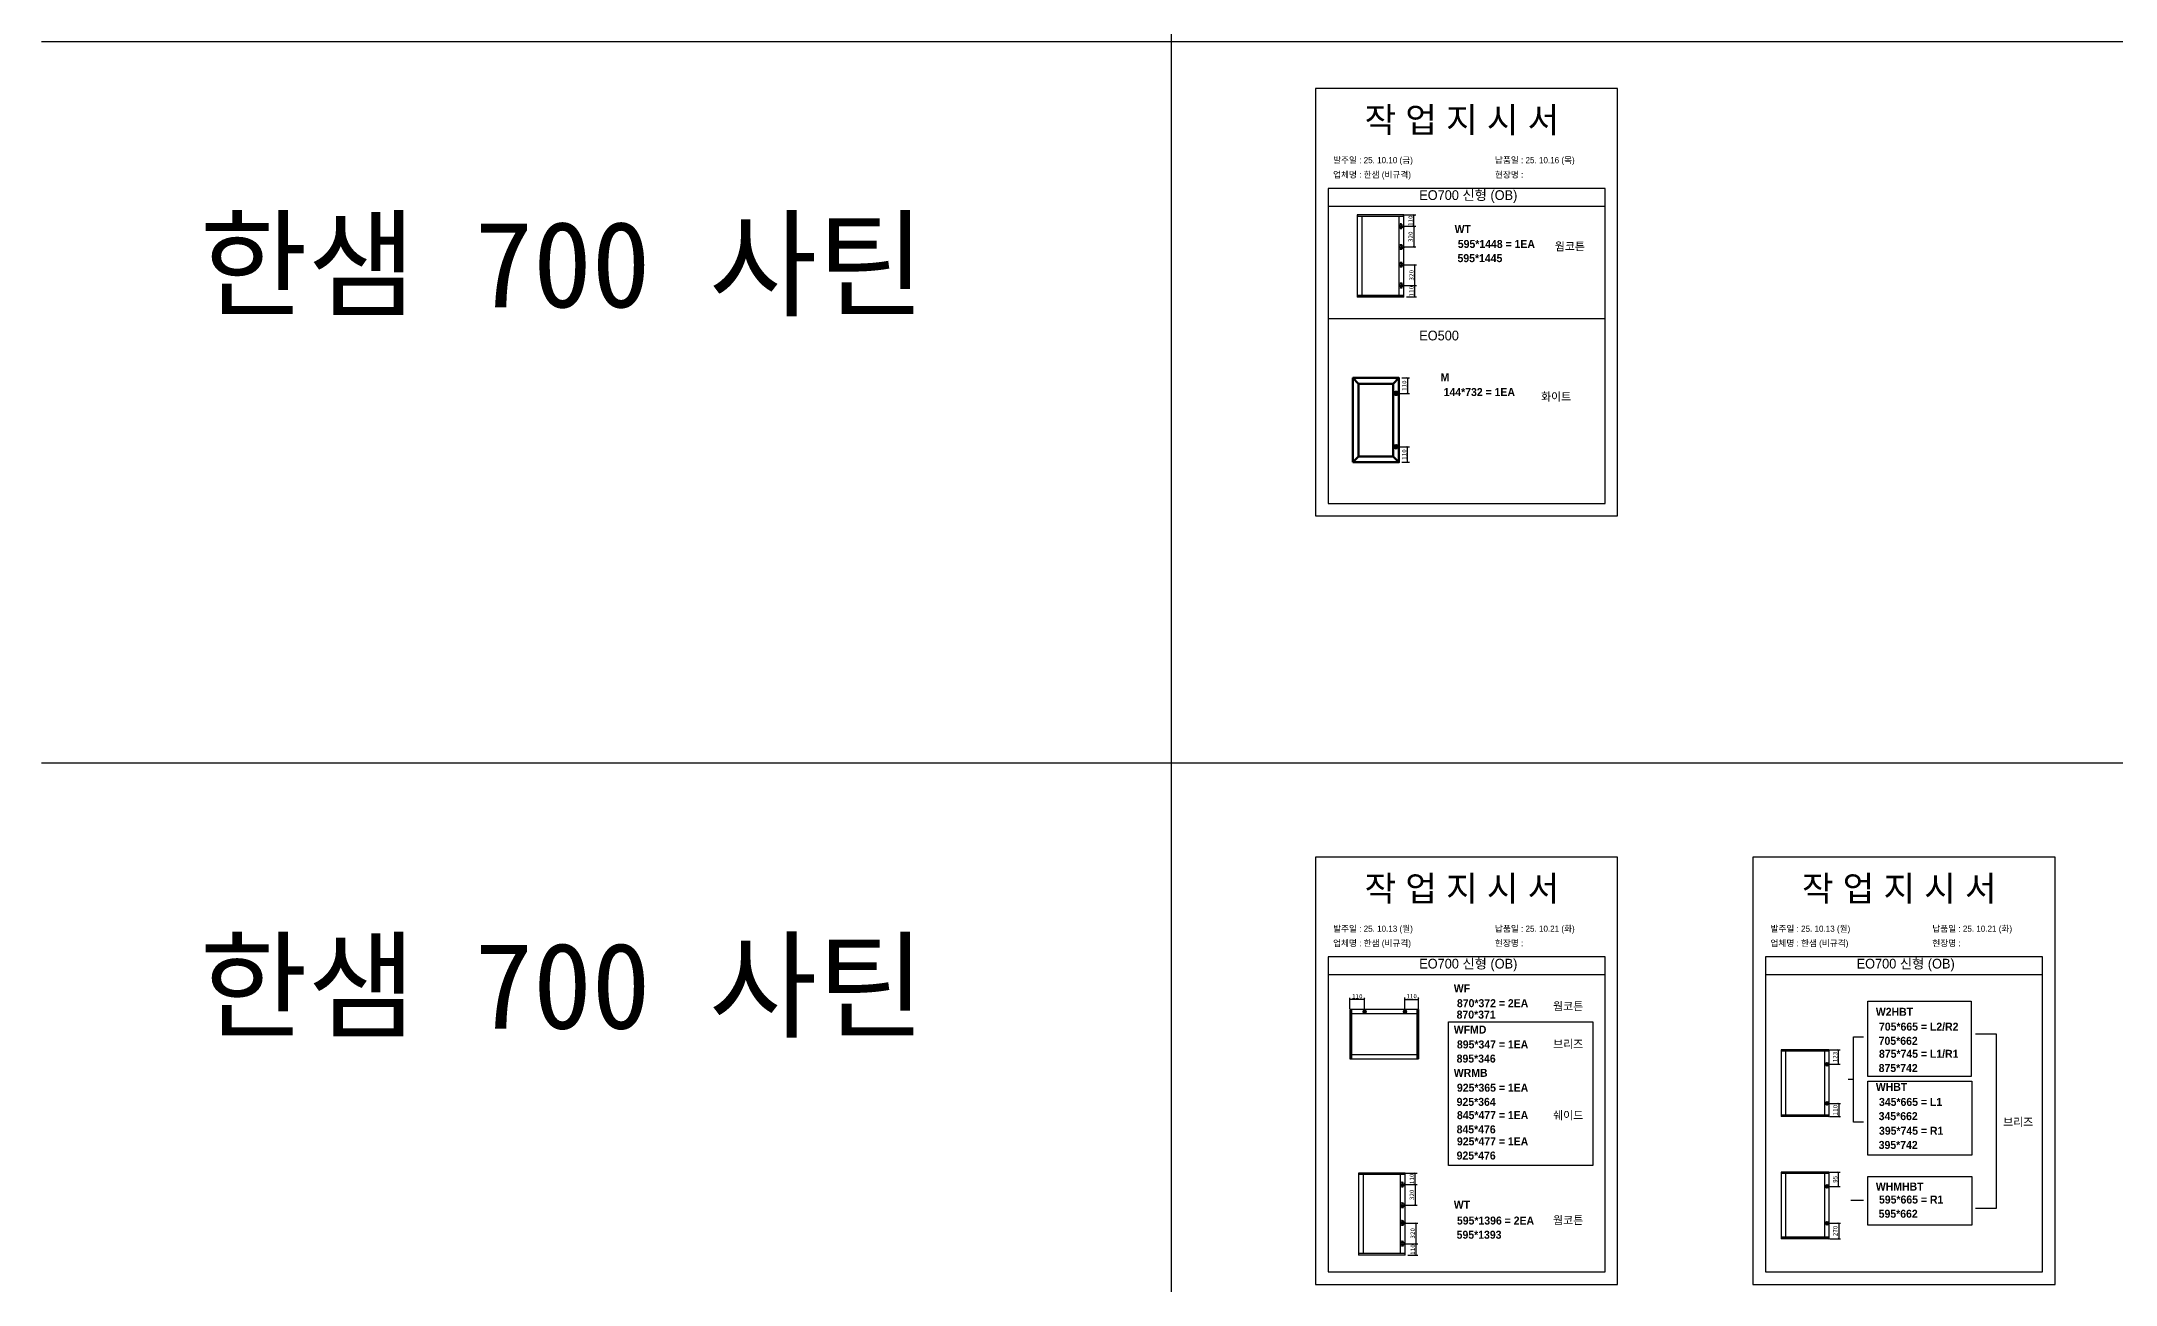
# Model space of a CAD drawing. Header units: millimetres. Extents: x -44117 to 256353, y -2095463 to 65325.
# Drawn here: x 104016 to 115549, y -374096 to -367186 of the extents above; entities that cross this region are included whole.
import ezdxf

# ---------------------------------------------------------------- set-up
doc = ezdxf.new("R2010")
doc.units = ezdxf.units.MM
doc.header["$LTSCALE"] = 10
doc.layers.add('Layer1', color=7, linetype='Continuous', lineweight=70)
doc.styles.add('MtX_Gulim', font='')
doc.styles.get('MtX_Gulim').set_extended_font_data('Gulim', bold=True)
doc.dimstyles.new('ISO-25', dxfattribs={"dimtxt": 2.5, "dimasz": 2.5, "dimexe": 1, "dimexo": 1, "dimtad": 1, "dimtxsty": 'Standard', "dimblk": 'ARCHTICK', "dimcen": 2.5, "dimadec": 0, "dimazin": 0, "dimtfac": 1, "dimtmove": 0, "dimatfit": 3, "dimfxl": 0, "dimarcsym": 0})

# ---------------------------------------------------------------- blocks, each defined once
blk = doc.blocks.new('_ArchTick')
at = {"color": 0, "linetype": 'ByBlock', "const_width": 0.15}
blk.add_lwpolyline([(-0.5, -0.5), (0.5, 0.5)], dxfattribs=at)
blk = doc.blocks.new('*D3531')
at = {"color": 0, "lineweight": -2}
for p, q in [((111594, -368150), (111658, -368150)), ((111648, -368213), (111648, -368150)), ((111594, -368213), (111658, -368213))]:
    blk.add_line(p, q, dxfattribs=at)
at = {"layer": 'Defpoints', "color": 0}
for p in [(111579, -368150), (111648, -368150), (111579, -368213)]:
    blk.add_point(p, dxfattribs=at)
at = {"color": 0, "lineweight": -2, "xscale": 10, "yscale": 10, "zscale": 10}
for p, rotation in [((111648, -368150), 90), ((111648, -368213), 270)]:
    blk.add_blockref('_ArchTick', p, dxfattribs=dict(at, rotation=rotation))
at = {"color": 0, "insert": (111629, -368182), "char_height": 25, "attachment_point": 5, "rotation": 90}
blk.add_mtext('110', dxfattribs=at)
blk = doc.blocks.new('*D3532')
at = {"color": 0, "lineweight": -2}
for p, q in [((111594, -368542), (111663, -368542)), ((111607, -368606), (111663, -368606)), ((111653, -368606), (111653, -368542))]:
    blk.add_line(p, q, dxfattribs=at)
at = {"layer": 'Defpoints', "color": 0}
for p in [(111579, -368542), (111592, -368606), (111653, -368542)]:
    blk.add_point(p, dxfattribs=at)
at = {"color": 0, "lineweight": -2, "xscale": 10, "yscale": 10, "zscale": 10}
for p, rotation in [((111653, -368542), 90), ((111653, -368606), 270)]:
    blk.add_blockref('_ArchTick', p, dxfattribs=dict(at, rotation=rotation))
at = {"color": 0, "insert": (111634, -368574), "char_height": 25, "attachment_point": 5, "rotation": 90}
blk.add_mtext('110', dxfattribs=at)
blk = doc.blocks.new('*D3533')
at = {"color": 0, "lineweight": -2}
for p, q in [((111594, -368427), (111663, -368427)), ((111653, -368542), (111653, -368427)), ((111594, -368542), (111663, -368542))]:
    blk.add_line(p, q, dxfattribs=at)
at = {"layer": 'Defpoints', "color": 0}
for p in [(111579, -368427), (111653, -368427), (111579, -368542)]:
    blk.add_point(p, dxfattribs=at)
at = {"color": 0, "lineweight": -2, "xscale": 10, "yscale": 10, "zscale": 10}
for p, rotation in [((111653, -368427), 90), ((111653, -368542), 270)]:
    blk.add_blockref('_ArchTick', p, dxfattribs=dict(at, rotation=rotation))
at = {"color": 0, "insert": (111634, -368485), "char_height": 25, "attachment_point": 5, "rotation": 90}
blk.add_mtext('320', dxfattribs=at)
blk = doc.blocks.new('*D3534')
at = {"color": 0, "lineweight": -2}
for p, q in [((111594, -368213), (111658, -368213)), ((111648, -368213), (111648, -368328)), ((111594, -368328), (111658, -368328))]:
    blk.add_line(p, q, dxfattribs=at)
at = {"layer": 'Defpoints', "color": 0}
for p in [(111579, -368213), (111579, -368328), (111648, -368328)]:
    blk.add_point(p, dxfattribs=at)
at = {"color": 0, "lineweight": -2, "xscale": 10, "yscale": 10, "zscale": 10}
for p, rotation in [((111648, -368213), 90), ((111648, -368328), 270)]:
    blk.add_blockref('_ArchTick', p, dxfattribs=dict(at, rotation=rotation))
at = {"color": 0, "insert": (111629, -368271), "char_height": 25, "attachment_point": 5, "rotation": 90}
blk.add_mtext('320', dxfattribs=at)
blk = doc.blocks.new('*D3535')
at = {"color": 0, "lineweight": -2}
for p, q in [((111580, -369056), (111623, -369056)), ((111613, -369056), (111613, -369142)), ((111563, -369142), (111623, -369142))]:
    blk.add_line(p, q, dxfattribs=at)
at = {"layer": 'Defpoints', "color": 0}
for p in [(111565, -369056), (111548, -369142), (111613, -369142)]:
    blk.add_point(p, dxfattribs=at)
at = {"color": 0, "lineweight": -2, "xscale": 10, "yscale": 10, "zscale": 10}
for p, rotation in [((111613, -369056), 90), ((111613, -369142), 270)]:
    blk.add_blockref('_ArchTick', p, dxfattribs=dict(at, rotation=rotation))
at = {"color": 0, "insert": (111594, -369099), "char_height": 25, "attachment_point": 5, "rotation": 90}
blk.add_mtext('110', dxfattribs=at)
blk = doc.blocks.new('*D3536')
at = {"color": 0, "lineweight": -2}
for p, q in [((111563, -369439), (111623, -369439)), ((111580, -369524), (111623, -369524)), ((111613, -369524), (111613, -369439))]:
    blk.add_line(p, q, dxfattribs=at)
at = {"layer": 'Defpoints', "color": 0}
for p in [(111548, -369439), (111565, -369524), (111613, -369439)]:
    blk.add_point(p, dxfattribs=at)
at = {"color": 0, "lineweight": -2, "xscale": 10, "yscale": 10, "zscale": 10}
for p, rotation in [((111613, -369439), 90), ((111613, -369524), 270)]:
    blk.add_blockref('_ArchTick', p, dxfattribs=dict(at, rotation=rotation))
at = {"color": 0, "insert": (111594, -369482), "char_height": 25, "attachment_point": 5, "rotation": 90}
blk.add_mtext('110', dxfattribs=at)
blk = doc.blocks.new('*D3537')
at = {"color": 0, "lineweight": -2}
for p, q in [((111292, -372564), (111292, -372502)), ((111373, -372512), (111292, -372512)), ((111373, -372564), (111373, -372502))]:
    blk.add_line(p, q, dxfattribs=at)
at = {"layer": 'Defpoints', "color": 0}
for p in [(111292, -372512), (111292, -372579), (111373, -372579)]:
    blk.add_point(p, dxfattribs=at)
at = {"color": 0, "lineweight": -2, "xscale": 10, "yscale": 10, "zscale": 10, "rotation": 180}
blk.add_blockref('_ArchTick', (111292, -372512), dxfattribs=at)
at = {"color": 0, "lineweight": -2, "xscale": 10, "yscale": 10, "zscale": 10}
blk.add_blockref('_ArchTick', (111373, -372512), dxfattribs=at)
at = {"color": 0, "insert": (111333, -372494), "char_height": 25, "attachment_point": 5}
blk.add_mtext('110', dxfattribs=at)
blk = doc.blocks.new('*D3538')
at = {"color": 0, "lineweight": -2}
for p, q in [((111598, -372564), (111598, -372501)), ((111598, -372511), (111673, -372511)), ((111673, -372564), (111673, -372501))]:
    blk.add_line(p, q, dxfattribs=at)
at = {"layer": 'Defpoints', "color": 0}
for p in [(111673, -372511), (111598, -372579), (111673, -372579)]:
    blk.add_point(p, dxfattribs=at)
at = {"color": 0, "lineweight": -2, "xscale": 10, "yscale": 10, "zscale": 10, "rotation": 180}
blk.add_blockref('_ArchTick', (111598, -372511), dxfattribs=at)
at = {"color": 0, "lineweight": -2, "xscale": 10, "yscale": 10, "zscale": 10}
blk.add_blockref('_ArchTick', (111673, -372511), dxfattribs=at)
at = {"color": 0, "insert": (111635, -372493), "char_height": 25, "attachment_point": 5}
blk.add_mtext('110', dxfattribs=at)
blk = doc.blocks.new('*D3539')
at = {"color": 0, "lineweight": -2}
for p, q in [((113960, -372791), (114019, -372791)), ((113960, -372871), (114019, -372871)), ((114009, -372871), (114009, -372791))]:
    blk.add_line(p, q, dxfattribs=at)
at = {"layer": 'Defpoints', "color": 0}
for p in [(113945, -372791), (113945, -372871), (114009, -372791)]:
    blk.add_point(p, dxfattribs=at)
at = {"color": 0, "lineweight": -2, "xscale": 10, "yscale": 10, "zscale": 10}
for p, rotation in [((114009, -372791), 90), ((114009, -372871), 270)]:
    blk.add_blockref('_ArchTick', p, dxfattribs=dict(at, rotation=rotation))
at = {"color": 0, "insert": (113990, -372831), "char_height": 25, "attachment_point": 5, "rotation": 90}
blk.add_mtext('123', dxfattribs=at)
blk = doc.blocks.new('*D3540')
at = {"color": 0, "lineweight": -2}
for p, q in [((113960, -373089), (114020, -373089)), ((114010, -373089), (114010, -373162)), ((113960, -373162), (114020, -373162))]:
    blk.add_line(p, q, dxfattribs=at)
at = {"layer": 'Defpoints', "color": 0}
for p in [(113945, -373089), (113945, -373162), (114010, -373162)]:
    blk.add_point(p, dxfattribs=at)
at = {"color": 0, "lineweight": -2, "xscale": 10, "yscale": 10, "zscale": 10}
for p, rotation in [((114010, -373089), 90), ((114010, -373162), 270)]:
    blk.add_blockref('_ArchTick', p, dxfattribs=dict(at, rotation=rotation))
at = {"color": 0, "insert": (113991, -373126), "char_height": 25, "attachment_point": 5, "rotation": 90}
blk.add_mtext('110', dxfattribs=at)
blk = doc.blocks.new('*D3541')
at = {"color": 0, "lineweight": -2}
for p, q in [((111601, -373477), (111665, -373477)), ((111601, -373540), (111665, -373540)), ((111655, -373540), (111655, -373477))]:
    blk.add_line(p, q, dxfattribs=at)
at = {"layer": 'Defpoints', "color": 0}
for p in [(111586, -373477), (111586, -373540), (111655, -373477)]:
    blk.add_point(p, dxfattribs=at)
at = {"color": 0, "lineweight": -2, "xscale": 10, "yscale": 10, "zscale": 10}
for p, rotation in [((111655, -373477), 90), ((111655, -373540), 270)]:
    blk.add_blockref('_ArchTick', p, dxfattribs=dict(at, rotation=rotation))
at = {"color": 0, "insert": (111636, -373508), "char_height": 25, "attachment_point": 5, "rotation": 90}
blk.add_mtext('110', dxfattribs=at)
blk = doc.blocks.new('*D3542')
at = {"color": 0, "lineweight": -2}
for p, q in [((111601, -373869), (111670, -373869)), ((111660, -373933), (111660, -373869)), ((111614, -373933), (111670, -373933))]:
    blk.add_line(p, q, dxfattribs=at)
at = {"layer": 'Defpoints', "color": 0}
for p in [(111586, -373869), (111660, -373869), (111599, -373933)]:
    blk.add_point(p, dxfattribs=at)
at = {"color": 0, "lineweight": -2, "xscale": 10, "yscale": 10, "zscale": 10}
for p, rotation in [((111660, -373869), 90), ((111660, -373933), 270)]:
    blk.add_blockref('_ArchTick', p, dxfattribs=dict(at, rotation=rotation))
at = {"color": 0, "insert": (111641, -373901), "char_height": 25, "attachment_point": 5, "rotation": 90}
blk.add_mtext('110', dxfattribs=at)
blk = doc.blocks.new('*D3543')
at = {"color": 0, "lineweight": -2}
for p, q in [((111601, -373754), (111670, -373754)), ((111660, -373869), (111660, -373754)), ((111601, -373869), (111670, -373869))]:
    blk.add_line(p, q, dxfattribs=at)
at = {"layer": 'Defpoints', "color": 0}
for p in [(111586, -373754), (111660, -373754), (111586, -373869)]:
    blk.add_point(p, dxfattribs=at)
at = {"color": 0, "lineweight": -2, "xscale": 10, "yscale": 10, "zscale": 10}
for p, rotation in [((111660, -373754), 90), ((111660, -373869), 270)]:
    blk.add_blockref('_ArchTick', p, dxfattribs=dict(at, rotation=rotation))
at = {"color": 0, "insert": (111641, -373811), "char_height": 25, "attachment_point": 5, "rotation": 90}
blk.add_mtext('320', dxfattribs=at)
blk = doc.blocks.new('*D3544')
at = {"color": 0, "lineweight": -2}
for p, q in [((111601, -373540), (111665, -373540)), ((111655, -373540), (111655, -373655)), ((111601, -373655), (111665, -373655))]:
    blk.add_line(p, q, dxfattribs=at)
at = {"layer": 'Defpoints', "color": 0}
for p in [(111586, -373540), (111586, -373655), (111655, -373655)]:
    blk.add_point(p, dxfattribs=at)
at = {"color": 0, "lineweight": -2, "xscale": 10, "yscale": 10, "zscale": 10}
for p, rotation in [((111655, -373540), 90), ((111655, -373655), 270)]:
    blk.add_blockref('_ArchTick', p, dxfattribs=dict(at, rotation=rotation))
at = {"color": 0, "insert": (111636, -373597), "char_height": 25, "attachment_point": 5, "rotation": 90}
blk.add_mtext('320', dxfattribs=at)
blk = doc.blocks.new('*D3549')
at = {"color": 0, "lineweight": -2}
for p, q in [((113960, -373471), (114019, -373471)), ((113960, -373550), (114019, -373550)), ((114009, -373550), (114009, -373471))]:
    blk.add_line(p, q, dxfattribs=at)
at = {"layer": 'Defpoints', "color": 0}
for p in [(113945, -373471), (113945, -373550), (114009, -373471)]:
    blk.add_point(p, dxfattribs=at)
at = {"color": 0, "lineweight": -2, "xscale": 10, "yscale": 10, "zscale": 10}
for p, rotation in [((114009, -373471), 90), ((114009, -373550), 270)]:
    blk.add_blockref('_ArchTick', p, dxfattribs=dict(at, rotation=rotation))
at = {"color": 0, "insert": (113990, -373511), "char_height": 25, "attachment_point": 5, "rotation": 90}
blk.add_mtext('95', dxfattribs=at)
blk = doc.blocks.new('*D3550')
at = {"color": 0, "lineweight": -2}
for p, q in [((113960, -373755), (114020, -373755)), ((114010, -373755), (114010, -373841)), ((113960, -373841), (114020, -373841))]:
    blk.add_line(p, q, dxfattribs=at)
at = {"layer": 'Defpoints', "color": 0}
for p in [(113945, -373755), (113945, -373841), (114010, -373841)]:
    blk.add_point(p, dxfattribs=at)
at = {"color": 0, "lineweight": -2, "xscale": 10, "yscale": 10, "zscale": 10}
for p, rotation in [((114010, -373755), 90), ((114010, -373841), 270)]:
    blk.add_blockref('_ArchTick', p, dxfattribs=dict(at, rotation=rotation))
at = {"color": 0, "insert": (113991, -373798), "char_height": 25, "attachment_point": 5, "rotation": 90}
blk.add_mtext('270', dxfattribs=at)

msp = doc.modelspace()

# ---------------------------------------------------------------- linework, layer by layer
at = {"color": 1}
for p, q in [((104015.69829, -367185.74607), (196284.84516, -367185.74607)), ((104015.69829, -367185.74607), (196284.84516, -367185.74607)), ((104015.69829, -371195.88228), (196284.84516, -371195.88228)), ((104015.69829, -371195.88228), (196284.84516, -371195.88228))]:
    msp.add_line(p, q, dxfattribs=at)
for p, q in [((112710.71471, -368002.45408), (111170.71471, -368002.45408)), ((112710.71471, -368102.45408), (111170.71471, -368102.45408)), ((111332.5217, -368149.54709), (111332.5217, -368605.86486)), ((111591.73152, -368150.07133), (111332.5217, -368150.07133)), ((111591.44028, -368149.25584), (111332.81295, -368149.25584)), ((111333.97794, -368149.25584), (111333.97794, -368157.99325)), ((111590.27529, -368157.99325), (111590.27529, -368149.25584)), ((111591.73152, -368605.86486), (111591.73152, -368149.54709)), ((111591.73152, -368157.99325), (111332.5217, -368157.99325)), ((111358.44268, -368157.41075), (111358.44268, -368597.4187)), ((111563.0305, -368213.33018), (111594.80281, -368213.33018)), ((111565.51929, -368597.4187), (111565.51929, -368157.99325)), ((111576.00419, -368200.22406), (111571.34423, -368200.22406)), ((111576.00419, -368226.43629), (111571.34423, -368226.43629)), ((111573.67421, -368197.89409), (111573.67421, -368202.55404)), ((111573.67421, -368224.10631), (111573.67421, -368228.76627)), ((111578.91666, -368229.21634), (111578.91666, -368197.44403)), ((111563.0305, -368328.37275), (111594.80281, -368328.37275)), ((111576.00419, -368315.26662), (111571.34423, -368315.26662)), ((111576.00419, -368341.47885), (111571.34423, -368341.47885)), ((111573.67421, -368312.93665), (111573.67421, -368317.5966)), ((111573.67421, -368339.14888), (111573.67421, -368343.80883)), ((111578.91666, -368312.48659), (111578.91666, -368344.2589)), ((111563.0305, -368427.03921), (111594.80281, -368427.03921)), ((111576.00419, -368413.93309), (111571.34423, -368413.93309)), ((111576.00419, -368440.14532), (111571.34423, -368440.14532)), ((111573.67421, -368411.60311), (111573.67421, -368416.26306)), ((111573.67421, -368437.81534), (111573.67421, -368442.47529)), ((111578.91666, -368411.15305), (111578.91666, -368442.92536)), ((111591.73152, -368597.4187), (111332.5217, -368597.4187)), ((111591.73152, -368605.34062), (111332.5217, -368605.34062)), ((111591.44028, -368606.15611), (111332.81295, -368606.15611)), ((111333.97794, -368606.15611), (111333.97794, -368597.4187)), ((111563.0305, -368542.08176), (111594.80281, -368542.08176)), ((111576.00419, -368528.97563), (111571.34423, -368528.97563)), ((111576.00419, -368555.18786), (111571.34423, -368555.18786)), ((111573.67421, -368526.64566), (111573.67421, -368531.30561)), ((111573.67421, -368552.85789), (111573.67421, -368557.51784)), ((111578.91666, -368526.19561), (111578.91666, -368557.96791)), ((111590.27529, -368597.4187), (111590.27529, -368606.15611)), ((112710.71471, -368726.9824), (111170.71471, -368726.9824)), ((112710.71471, -372274.79111), (111170.71471, -372274.79111)), ((115143.01181, -372274.79111), (113603.01181, -372274.79111)), ((112710.71471, -372374.79111), (111170.71471, -372374.79111)), ((115143.01181, -372374.79111), (113603.01181, -372374.79111)), ((111291.57058, -372567.08813), (111291.57058, -372840.83108)), ((111299.7813, -372568.18289), (111291.57058, -372568.18289)), ((111672.27439, -372566.81444), (111291.84427, -372566.81444)), ((111292.33692, -372566.81444), (111292.33692, -372841.10477)), ((111299.7813, -372566.81444), (111299.7813, -372841.10477)), ((111664.33737, -372591.4466), (111299.7813, -372591.4466)), ((111664.33737, -372566.81444), (111664.33737, -372841.10477)), ((111664.33737, -372568.18289), (111672.54809, -372568.18289)), ((111671.78175, -372566.81444), (111671.78175, -372841.10477)), ((111672.54809, -372567.08813), (111672.54809, -372840.83108)), ((111291.84427, -372841.10477), (111672.27439, -372841.10477)), ((111299.23392, -372816.74629), (111664.33737, -372816.74629)), ((111672.54809, -372839.73632), (111664.33737, -372839.73632)), ((113689.63579, -372791.6927), (113689.63579, -373161.44092)), ((113956.22447, -372792.17151), (113689.63579, -372792.17151)), ((113956.22447, -372799.40687), (113689.63579, -372799.40687)), ((113955.95846, -372791.42669), (113689.9018, -372791.42669)), ((113713.31032, -372798.87486), (113713.31032, -373153.72675)), ((113932.28394, -373153.72675), (113932.28394, -372799.40687)), ((113954.89444, -372799.40687), (113954.89444, -372791.42669)), ((113956.22447, -373161.44092), (113956.22447, -372791.6927)), ((114091.79961, -372955.35046), (114062.12567, -372955.35046)), ((113956.22447, -373153.72675), (113689.63579, -373153.72675)), ((113956.22447, -373160.96211), (113689.63579, -373160.96211)), ((113955.95846, -373161.70693), (113689.9018, -373161.70693)), ((113690.96582, -373161.70693), (113690.96582, -373153.72675)), ((113954.89444, -373153.72675), (113954.89444, -373161.70693)), ((111339.64736, -373476.17664), (111339.64736, -373932.49441)), ((111598.85719, -373476.70088), (111339.64736, -373476.70088)), ((111598.85719, -373484.6228), (111339.64736, -373484.6228)), ((111598.56594, -373475.88539), (111339.93861, -373475.88539)), ((111341.1036, -373475.88539), (111341.1036, -373484.6228)), ((111365.56835, -373484.04031), (111365.56835, -373924.04826)), ((111570.15616, -373539.95973), (111601.92847, -373539.95973)), ((111572.64496, -373924.04826), (111572.64496, -373484.6228)), ((111583.12985, -373526.85361), (111578.4699, -373526.85361)), ((111583.12985, -373553.06584), (111578.4699, -373553.06584)), ((111580.79987, -373524.52364), (111580.79987, -373529.18359)), ((111580.79987, -373550.73587), (111580.79987, -373555.39582)), ((111586.04232, -373555.84589), (111586.04232, -373524.07358)), ((111597.40095, -373484.6228), (111597.40095, -373475.88539)), ((111598.85719, -373932.49441), (111598.85719, -373476.17664)), ((113689.63579, -373471.0732), (113689.63579, -373840.82141)), ((113956.22447, -373471.55201), (113689.63579, -373471.55201)), ((113956.22447, -373478.78737), (113689.63579, -373478.78737)), ((113955.95846, -373470.80719), (113689.9018, -373470.80719)), ((113713.31032, -373478.25536), (113713.31032, -373833.10725)), ((113932.28394, -373833.10725), (113932.28394, -373478.78737)), ((113954.89444, -373478.78737), (113954.89444, -373470.80719)), ((113956.22447, -373840.82141), (113956.22447, -373471.0732)), ((111570.15616, -373655.0023), (111601.92847, -373655.0023)), ((111583.12985, -373641.89618), (111578.4699, -373641.89618)), ((111583.12985, -373668.10841), (111578.4699, -373668.10841)), ((111580.79987, -373639.5662), (111580.79987, -373644.22615)), ((111580.79987, -373665.77843), (111580.79987, -373670.43838)), ((111586.04232, -373639.11614), (111586.04232, -373670.88845)), ((114148.47288, -373628.4612), (114077.31237, -373628.4612)), ((111570.15616, -373753.66877), (111601.92847, -373753.66877)), ((111583.12985, -373740.56264), (111578.4699, -373740.56264)), ((111583.12985, -373766.77487), (111578.4699, -373766.77487)), ((111580.79987, -373738.23266), (111580.79987, -373742.89262)), ((111580.79987, -373764.44489), (111580.79987, -373769.10485)), ((111586.04232, -373737.78261), (111586.04232, -373769.55491)), ((111570.15616, -373868.71132), (111601.92847, -373868.71132)), ((111583.12985, -373855.60519), (111578.4699, -373855.60519)), ((111583.12985, -373881.81742), (111578.4699, -373881.81742)), ((111580.79987, -373853.27521), (111580.79987, -373857.93516)), ((111580.79987, -373879.48744), (111580.79987, -373884.14739)), ((111586.04232, -373852.82516), (111586.04232, -373884.59747)), ((113956.22447, -373833.10725), (113689.63579, -373833.10725)), ((113956.22447, -373840.34261), (113689.63579, -373840.34261)), ((113955.95846, -373841.08743), (113689.9018, -373841.08743)), ((113690.96582, -373841.08743), (113690.96582, -373833.10725)), ((113954.89444, -373833.10725), (113954.89444, -373841.08743)), ((111598.85719, -373924.04826), (111339.64736, -373924.04826)), ((111598.85719, -373931.97017), (111339.64736, -373931.97017)), ((111598.56594, -373932.78567), (111339.93861, -373932.78567)), ((111341.1036, -373932.78567), (111341.1036, -373924.04826)), ((111597.40095, -373924.04826), (111597.40095, -373932.78567))]:
    msp.add_line(p, q)
for p in [(110300.49669, 21924.9366), (110300.49669, 14161.07811), (110300.49669, 18584.38997), (110300.49669, 10820.53148), (110300.49669, 18627.87121), (110300.49669, 10864.01272), (110300.49669, 15287.32457), (110300.49669, 7523.46608), (110300.49669, 3746.75115), (110300.49669, 21924.9366), (110300.49669, 14161.07811), (110300.49669, 18584.38997), (110300.49669, 10820.53148), (110300.49669, 18627.87121), (110300.49669, 10864.01272), (110300.49669, 15287.32457), (110300.49669, 7523.46608), (110300.49669, 3746.75115), (110300.49669, 21924.9366), (110300.49669, 14161.07811), (110300.49669, 18584.38997), (110300.49669, 10820.53148), (110300.49669, 18627.87121), (110300.49669, 10864.01272), (110300.49669, 15287.32457), (110300.49669, 7523.46608), (110300.49669, 3746.75115), (110300.49669, 21924.9366), (110300.49669, 14161.07811), (110300.49669, 18584.38997), (110300.49669, 10820.53148), (110300.49669, 18627.87121), (110300.49669, 10864.01272), (110300.49669, 15287.32457), (110300.49669, 7523.46608), (110300.49669, 3746.75115), (110300.49669, 21924.9366), (110300.49669, 14161.07811), (110300.49669, 18584.38997), (110300.49669, 10820.53148), (110300.49669, 18627.87121), (110300.49669, 10864.01272), (110300.49669, 15287.32457), (110300.49669, 7523.46608), (110300.49669, 3746.75115), (110300.49669, 21924.9366), (110300.49669, 14161.07811), (110300.49669, 18584.38997), (110300.49669, 10820.53148), (110300.49669, 18627.87121), (110300.49669, 10864.01272), (110300.49669, 15287.32457), (110300.49669, 7523.46608), (110300.49669, 3746.75115), (110300.49669, 21924.9366), (110300.49669, 14161.07811), (110300.49669, 18584.38997), (110300.49669, 10820.53148), (110300.49669, 18627.87121), (110300.49669, 10864.01272), (110300.49669, 15287.32457), (110300.49669, 7523.46608), (110300.49669, 3746.75115), (110300.49669, 21924.9366), (110300.49669, 14161.07811), (110300.49669, 18584.38997), (110300.49669, 10820.53148), (110300.49669, 18627.87121), (110300.49669, 10864.01272), (110300.49669, 15287.32457), (110300.49669, 7523.46608), (110300.49669, 3746.75115), (110300.49669, 21924.9366), (110300.49669, 14161.07811), (110300.49669, 18584.38997), (110300.49669, 10820.53148), (110300.49669, 18627.87121), (110300.49669, 10864.01272), (110300.49669, 15287.32457), (110300.49669, 7523.46608), (110300.49669, 3746.75115), (110300.49669, 21924.9366), (110300.49669, 14161.07811), (110300.49669, 18584.38997), (110300.49669, 10820.53148), (110300.49669, 18627.87121), (110300.49669, 10864.01272), (110300.49669, 15287.32457), (110300.49669, 7523.46608), (110300.49669, 3746.75115), (110300.49669, 12702.87182), (110300.49669, 4939.01333), (110300.49669, 9362.32519), (110300.49669, 1598.4667), (110300.49669, 9405.80642), (110300.49669, 1641.94794), (110300.49669, 6065.25979), (110300.49669, -1698.5987), (110300.49669, -5475.31363), (110300.49669, 12702.87182), (110300.49669, 4939.01333), (110300.49669, 9362.32519), (110300.49669, 1598.4667), (110300.49669, 9405.80642), (110300.49669, 1641.94794), (110300.49669, 6065.25979), (110300.49669, -1698.5987), (110300.49669, -5475.31363), (110300.49669, 12702.87182), (110300.49669, 4939.01333), (110300.49669, 9362.32519), (110300.49669, 1598.4667), (110300.49669, 9405.80642), (110300.49669, 1641.94794), (110300.49669, 6065.25979), (110300.49669, -1698.5987), (110300.49669, -5475.31363), (110300.49669, 12702.87182), (110300.49669, 4939.01333), (110300.49669, 9362.32519), (110300.49669, 1598.4667), (110300.49669, 9405.80642), (110300.49669, 1641.94794), (110300.49669, 6065.25979), (110300.49669, -1698.5987), (110300.49669, -5475.31363), (110300.49669, 12702.87182), (110300.49669, 4939.01333), (110300.49669, 9362.32519), (110300.49669, 1598.4667), (110300.49669, 9405.80642), (110300.49669, 1641.94794), (110300.49669, 6065.25979), (110300.49669, -1698.5987), (110300.49669, -5475.31363)]:
    msp.add_xline(p, (0, 1), dxfattribs=at)
for points in [[(111100.71471, -369823.28436), (112780.71471, -369823.28436), (112780.71471, -367447.28436), (111100.71471, -367447.28436)], [(111100.71471, -374095.62139), (112780.71471, -374095.62139), (112780.71471, -371719.62139), (111100.71471, -371719.62139)], [(113533.01181, -374095.62139), (115213.01181, -374095.62139), (115213.01181, -371719.62139), (113533.01181, -371719.62139)], [(114171.77708, -372520.75066), (114746.61515, -372520.75066), (114746.61515, -372940.07699), (114171.77708, -372940.07699)], [(111840.17171, -372635.97207), (112642.02917, -372635.97207), (112642.02917, -373434.35828), (111840.17171, -373434.35828)], [(114171.77708, -372965.06995), (114749.39215, -372965.06995), (114749.39215, -373376.06529), (114171.77708, -373376.06529)], [(114171.77708, -373495.47609), (114749.39215, -373495.47609), (114749.39215, -373764.84466), (114171.77708, -373764.84466)]]:
    msp.add_lwpolyline(points, close=True)
for points in [[(111170.71471, -368002.45408), (111170.71471, -369753.28436), (112710.71471, -369753.28436), (112710.71471, -368002.45408)], [(111170.71471, -372274.79111), (111170.71471, -374025.62139), (112710.71471, -374025.62139), (112710.71471, -372274.79111)], [(113603.01181, -372274.79111), (113603.01181, -374025.62139), (115143.01181, -374025.62139), (115143.01181, -372274.79111)], [(114147.33952, -373192.78358), (114091.79961, -373192.78358), (114091.79961, -372717.91735), (114147.33952, -372717.91735)], [(114771.60811, -372701.25537), (114885.46493, -372701.25537), (114885.46493, -373673.20381), (114771.60811, -373673.20381)]]:
    msp.add_lwpolyline(points)
for centre, radius in [((111578.91666, -368213.33018), 10.19364), ((111573.67421, -368200.22406), 0.93199), ((111573.67421, -368226.43629), 0.93199), ((111578.91666, -368328.37275), 10.19364), ((111573.67421, -368315.26662), 0.93199), ((111573.67421, -368341.47885), 0.93199), ((111578.91666, -368427.03921), 10.19364), ((111573.67421, -368413.93309), 0.93199), ((111573.67421, -368440.14532), 0.93199), ((111578.91666, -368542.08176), 10.19364), ((111573.67421, -368528.97563), 0.93199), ((111573.67421, -368555.18786), 0.93199), ((111586.04232, -373539.95973), 10.19364), ((111580.79987, -373526.85361), 0.93199), ((111580.79987, -373553.06584), 0.93199), ((111586.04232, -373655.0023), 10.19364), ((111580.79987, -373641.89618), 0.93199), ((111580.79987, -373668.10841), 0.93199), ((111586.04232, -373753.66877), 10.19364), ((111580.79987, -373740.56264), 0.93199), ((111580.79987, -373766.77487), 0.93199), ((111586.04232, -373868.71132), 10.19364), ((111580.79987, -373855.60519), 0.93199), ((111580.79987, -373881.81742), 0.93199)]:
    msp.add_circle(centre, radius)
for centre, radius, start, end in [((111332.81295, -368149.54709), 0.29125, 90, 180), ((111591.44028, -368149.54709), 0.29125, 0, 90), ((111332.81295, -368605.86487), 0.29125, 180, 270), ((111591.44028, -368605.86487), 0.29125, 270, 0), ((111291.84427, -372567.08813), 0.27369, 90, 180), ((111672.2744, -372567.08813), 0.27369, 0, 90), ((111672.2744, -372840.83108), 0.27369, 270, 0), ((113955.95846, -372791.6927), 0.26601, 0, 90), ((113689.9018, -373161.44092), 0.26601, 180, 270), ((113955.95846, -373161.44092), 0.26601, 270, 0), ((111339.93861, -373476.17664), 0.29125, 90, 180), ((111598.56594, -373476.17664), 0.29125, 0, 90), ((113955.95846, -373471.0732), 0.26601, 0, 90), ((113689.9018, -373840.82142), 0.26601, 180, 270), ((113955.95846, -373840.82142), 0.26601, 270, 0), ((111339.93861, -373932.49442), 0.29125, 180, 270), ((111598.56594, -373932.49442), 0.29125, 270, 0)]:
    msp.add_arc(centre, radius, start, end)
at = {"layer": 'Layer1'}
for p, q in [((111340.25745, -369087.99244), (111308.19413, -369055.92912)), ((111532.6374, -369087.99244), (111564.70072, -369055.92912)), ((111548.32568, -369128.47188), (111548.32568, -369155.12684)), ((111308.19413, -369524.46663), (111340.25745, -369492.40331)), ((111564.70072, -369524.46663), (111532.6374, -369492.40331)), ((111532.6374, -369492.40331), (111564.70072, -369524.46663)), ((111548.32568, -369451.92387), (111548.32568, -369425.26891)), ((111363.39916, -372578.65171), (111383.57353, -372578.65171)), ((111608.21056, -372578.65171), (111588.0362, -372578.65171)), ((113944.71957, -372861.23844), (113944.71957, -372880.84634)), ((113944.71957, -373099.1759), (113944.71957, -373079.568)), ((113944.71957, -373540.61894), (113944.71957, -373560.22684)), ((113944.71957, -373765.03741), (113944.71957, -373745.42951))]:
    msp.add_line(p, q, dxfattribs=at)
for points in [[(111308.19413, -369524.46663), (111564.70072, -369524.46663), (111564.70072, -369055.92912), (111308.19413, -369055.92912)], [(111340.25745, -369492.40331), (111532.6374, -369492.40331), (111532.6374, -369087.99244), (111340.25745, -369087.99244)], [(111561.65316, -369141.79936), (111534.9982, -369141.79936)], [(111561.65316, -369438.59639), (111534.9982, -369438.59639)], [(111373.48635, -372568.56453), (111373.48635, -372588.73889)], [(111598.12338, -372568.56453), (111598.12338, -372588.73889)], [(113954.52352, -372871.04239), (113934.91562, -372871.04239)], [(113954.52352, -373089.37195), (113934.91562, -373089.37195)], [(113954.52352, -373550.42289), (113934.91562, -373550.42289)], [(113954.52352, -373755.23346), (113934.91562, -373755.23346)]]:
    msp.add_lwpolyline(points, close=True, dxfattribs=at)
for centre, radius in [((111548.32568, -369141.79936), 8.88499), ((111548.32568, -369438.59639), 8.88499), ((111373.48635, -372578.65171), 6.72479), ((111598.12338, -372578.65171), 6.72479), ((113944.71957, -372871.04239), 6.53597), ((113944.71957, -373089.37195), 6.53597), ((113944.71957, -373550.42289), 6.53597), ((113944.71957, -373755.23346), 6.53597)]:
    msp.add_circle(centre, radius, dxfattribs=at)

# ---------------------------------------------------------------- texts
at = {"linetype": 'Continuous', "style": 'MtX_Gulim'}
for s, height, p in [('WT', 44.508282, (111874.35249, -368251.00642)), ('595*1448 = 1EA', 44.508282, (111891.83644, -368333.50533)), ('웜코튼', 44.508282, (112431.5651, -368347.28279)), ('M', 44.50828, (111795.75468, -369074.1397)), ('144*732 = 1EA', 44.508282, (111813.23863, -369156.63861)), ('화이트', 44.508282, (112354.69446, -369182.54036)), ('WF', 44.508282, (111869.55117, -372471.58254)), ('870*372 = 2EA', 44.508282, (111887.03512, -372554.08145)), ('웜코튼', 44.508282, (112421.71694, -372571.34406)), ('W2HBT', 44.508282, (114216.53159, -372601.91185)), ('705*665 = L2/R2', 44.508282, (114234.01554, -372684.41076)), ('WFMD', 44.508282, (111869.55117, -372700.68468)), ('895*347 = 1EA', 44.508282, (111887.03512, -372783.18359)), ('브리즈', 44.508282, (112421.71694, -372781.35434)), ('875*745 = L1/R1', 44.508282, (114234.01554, -372835.50947)), ('WRMB', 44.508282, (111869.55117, -372941.24191)), ('925*365 = 1EA', 44.508282, (111887.03512, -373023.74082)), ('WHBT', 44.508282, (114216.53159, -373019.34933)), ('345*665 = L1', 44.508282, (114234.01554, -373102.97623)), ('845*477 = 1EA', 44.508282, (111887.03512, -373176.47558)), ('쉐이드', 44.508282, (112421.71694, -373177.51011)), ('395*745 = R1', 44.508282, (114234.01554, -373263.20136)), ('브리즈', 44.508282, (114924.20911, -373214.90589)), ('925*477 = 1EA', 44.508282, (111887.03512, -373322.05089)), ('WHMHBT', 44.508282, (114216.53159, -373573.51706)), ('WT', 44.508282, (111869.55117, -373673.78572)), ('595*665 = R1', 44.508282, (114234.01554, -373645.60775)), ('595*1396 = 2EA', 44.508282, (111887.03512, -373762.36489)), ('웜코튼', 44.508282, (112421.71694, -373760.62158))]:
    msp.add_text(s, height=height, dxfattribs=at).set_placement(p)
at = {"color": 242, "linetype": 'Continuous', "true_color": 0xcd2027, "style": 'MtX_Gulim'}
for s, p in [('595*1445', (111890.17956, -368412.38657)), ('870*371', (111885.37824, -372617.36922)), ('705*662', (114232.35866, -372763.29201)), ('895*346', (111885.37824, -372862.06483)), ('875*742', (114232.35866, -372914.39072)), ('925*364', (111885.37824, -373102.62207)), ('845*476', (111885.37824, -373255.35682)), ('345*662', (114232.35866, -373181.85747)), ('395*742', (114232.35866, -373342.08261)), ('925*476', (111885.37824, -373400.93213)), ('595*662', (114232.35866, -373724.48899)), ('595*1393', (111885.37824, -373841.24613))]:
    msp.add_text(s, height=44.508282, dxfattribs=at).set_placement(p)
at = {"attachment_point": 1}
for s, width, gutter_width, heights, insert, char_height in [('{\\fGulim|b0|i0|c129|p50;작 업 지 시 서}', 3307.3198183, 12.5, [-155.84554], (111373.52131, -367551.44687), 140), ('{\\fGulim|b0|i0|c129|p50;업체명 : 한샘 (비규격)}', 3307.3198183, 12.5, [36.11279], (111198.31196, -367908.82347), 34.3), ('\\pt11;{\\fGulim|b0|i0|c129|p50;발주일 : 25. 10.10 (금)}', 3307.3198183, 12.5, [34.50412], (111198.31196, -367828.16729), 34.3), ('{\\fGulim|b0|i0|c129|p50;현장명 : }', 3307.3198183, 12.5, [-38.2735], (112098.28994, -367908.82347), 34.3), ('{\\fGulim|b0|i0|c129|p50;납품일 : 25. 10.16 (목)}', 3307.3198183, 12.5, [37.67976], (112098.28994, -367828.16729), 34.3), ('{\\fGulim|b0|i0|c129|p50;EO700 신형 (OB)}', 5224.9748335, 19.74777, [57.05176], (111677.26338, -368012.58843), 54.1878762), ('{\\f굴림|b0|i0|c129|p50;한샘} 700 {\\f굴림|b0|i0|c129|p50;사틴}', 5072.1082947, 2395.6482, [-533.35869], (104895.62473, -368183.95343), 479.1296392), ('{\\fGulim|b0|i0|c129|p50;EO500}', 5224.9748335, 19.74777, [57.05176], (111677.26338, -368793.24882), 54.1878762), ('{\\fGulim|b0|i0|c129|p50;작 업 지 시 서}', 3307.3198183, 12.5, [-155.84554], (111373.52131, -371823.7839), 140), ('{\\fGulim|b0|i0|c129|p50;작 업 지 시 서}', 3307.3198183, 12.5, [-155.84554], (113805.81842, -371823.7839), 140), ('{\\f굴림|b0|i0|c129|p50;한샘} 700 {\\f굴림|b0|i0|c129|p50;사틴}', 5072.1082947, 2395.6482, [-533.35869], (104895.62473, -372194.08964), 479.1296392), ('{\\fGulim|b0|i0|c129|p50;업체명 : 한샘 (비규격)}', 3307.3198183, 12.5, [36.11279], (111198.31196, -372181.1605), 34.3), ('\\pt11;{\\fGulim|b0|i0|c129|p50;발주일 : 25. 10.13 (월)}', 3307.3198183, 12.5, [34.50412], (111198.31196, -372100.50432), 34.3), ('{\\fGulim|b0|i0|c129|p50;현장명 : }', 3307.3198183, 12.5, [-38.2735], (112098.28994, -372181.1605), 34.3), ('{\\fGulim|b0|i0|c129|p50;납품일 : 25. 10.21 (화)}', 3307.3198183, 12.5, [37.67976], (112098.28994, -372100.50432), 34.3), ('{\\fGulim|b0|i0|c129|p50;업체명 : 한샘 (비규격)}', 3307.3198183, 12.5, [36.11279], (113630.60906, -372181.1605), 34.3), ('\\pt11;{\\fGulim|b0|i0|c129|p50;발주일 : 25. 10.13 (월)}', 3307.3198183, 12.5, [34.50412], (113630.60906, -372100.50432), 34.3), ('{\\fGulim|b0|i0|c129|p50;현장명 : }', 3307.3198183, 12.5, [-38.2735], (114530.58705, -372181.1605), 34.3), ('{\\fGulim|b0|i0|c129|p50;납품일 : 25. 10.21 (화)}', 3307.3198183, 12.5, [37.67976], (114530.58705, -372100.50432), 34.3), ('{\\fGulim|b0|i0|c129|p50;EO700 신형 (OB)}', 5224.9748335, 19.74777, [57.05176], (111677.26338, -372284.92546), 54.1878762), ('{\\fGulim|b0|i0|c129|p50;EO700 신형 (OB)}', 5224.9748335, 19.74777, [57.05176], (114109.56048, -372284.92546), 54.1878762)]:
    msp.add_mtext_dynamic_manual_height_columns(s, width=width, gutter_width=gutter_width, heights=heights, dxfattribs=dict(at, insert=insert, char_height=char_height))

# ---------------------------------------------------------------- dimensions: what is measured, and where the dimension line sits
for base, p1, p2, angle, text, picture, middle in [((111647.74052, -368150.07133), (111578.91666, -368213.33018), (111578.91666, -368150.07133), 90, '110', '*D3531', (111628.99052, -368181.70075)), ((111647.74052, -368328.37275), (111578.91666, -368213.33018), (111578.91666, -368328.37275), 90, '320', '*D3534', (111628.99052, -368270.85147)), ((111652.74052, -368427.03921), (111578.91666, -368542.08176), (111578.91666, -368427.03921), 90, '320', '*D3533', (111633.99052, -368484.56049)), ((111652.74052, -368542.08176), (111591.64622, -368606.07081), (111578.91666, -368542.08176), 90, '110', '*D3532', (111633.99052, -368574.07628)), ((111612.55701, -369141.79936), (111564.70072, -369055.92912), (111548.32568, -369141.79936), 90, '110', '*D3535', (111593.80701, -369098.86424)), ((111612.55701, -369438.59639), (111564.70072, -369524.46663), (111548.32568, -369438.59639), 270, '110', '*D3536', (111593.80701, -369481.53151)), ((111291.57058, -372512.31727), (111373.48635, -372578.65171), (111291.57058, -372578.65171), 180, '110', '*D3537', (111332.52846, -372493.56727)), ((111672.54809, -372511.25631), (111598.12338, -372578.65171), (111672.54809, -372578.65171), 180, '110', '*D3538', (111635.33573, -372492.50631)), ((114009.19143, -372791.42669), (113944.71957, -372871.04239), (113944.71957, -372791.42669), 90, '123', '*D3539', (113990.44143, -372831.23454)), ((114010.22261, -373161.70693), (113944.71957, -373089.37195), (113944.71957, -373161.70693), 90, '110', '*D3540', (113991.47261, -373125.53944)), ((111654.86618, -373476.70088), (111586.04232, -373539.95973), (111586.04232, -373476.70088), 90, '110', '*D3541', (111636.11618, -373508.33031)), ((111654.86618, -373655.0023), (111586.04232, -373539.95974), (111586.04232, -373655.0023), 90, '320', '*D3544', (111636.11618, -373597.48102)), ((114009.19143, -373470.80719), (113944.71957, -373550.42289), (113944.71957, -373470.80719), 90, '95', '*D3549', (113990.44143, -373510.61504)), ((111659.86618, -373753.66877), (111586.04232, -373868.71131), (111586.04232, -373753.66877), 90, '320', '*D3543', (111641.11618, -373811.19004)), ((114010.22261, -373841.08743), (113944.71957, -373755.23346), (113944.71957, -373841.08743), 90, '270', '*D3550', (113991.47261, -373798.16044)), ((111659.86618, -373868.71131), (111598.77188, -373932.70036), (111586.04232, -373868.71131), 90, '110', '*D3542', (111641.11618, -373900.70584))]:
    dim = msp.add_linear_dim(base=base, p1=p1, p2=p2, angle=angle, text=text, dimstyle='ISO-25', override={"dimscale": 10, "dimasz": 1, "dimexo": 1.5, "dimtxsty": 'Standard'})
    dim.commit()
    dim.dimension.update_dxf_attribs({"geometry": picture, "text_midpoint": middle})

doc.saveas('drawing.dxf')
